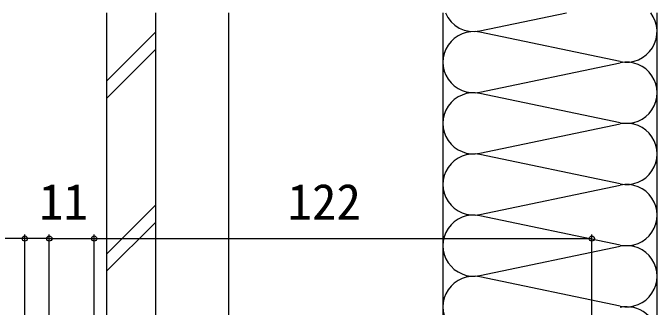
# Model space of a CAD drawing. Units: millimetres, scale not verified. Extents: x -525 to 525, y -783 to 778.
# Drawn here: x -79.9 to 78, y 505 to 577.2 of the extents above; entities that cross this region are included whole.
import ezdxf
from ezdxf.enums import TextEntityAlignment as Align

# ---------------------------------------------------------------- set-up
doc = ezdxf.new("R2010")
doc.units = ezdxf.units.MM
doc.header["$LTSCALE"] = 4
doc.layers.add('0-6_YKK_D', color=6, linetype='Continuous')
doc.layers.add('0-8_YSS_K', color=3, linetype='Continuous')
doc.styles.add('ＭＳ ゴシック', font='')
doc.styles.get('ＭＳ ゴシック').set_extended_font_data('MS Gothic')

msp = doc.modelspace()

# ---------------------------------------------------------------- linework, layer by layer
at = {"layer": '0-6_YKK_D'}
for p, q in [((-77, 435.043), (-77, 522.843)), ((-71, 446.835), (-71, 522.843)), ((-71, 446.835), (-71, 522.843)), ((-60, 405.319), (-60, 522.843)), ((-60, 405.319), (-60, 522.843)), ((62, 405.619), (62, 522.843)), ((-71, 521.843), (-60, 521.843)), ((-60, 521.843), (62, 521.843))]:
    msp.add_line(p, q, dxfattribs=at)
msp.add_lwpolyline([(-71, 521.843), (-77, 521.843), (-92.919, 521.843)], dxfattribs=at)
for centre in [(-77, 521.843), (-71, 521.843), (-71, 521.843), (-60, 521.843), (-60, 521.843), (62, 521.843)]:
    msp.add_circle(centre, 0.637, dxfattribs=at)
at = {"layer": '0-8_YSS_K'}
for p, q in [((-57, 577.2), (-57, 456.843)), ((-45, 577.2), (-45, 456.843)), ((-27, 497.606), (-27, 577.2)), ((25.5, 577.2), (25.5, 497.606)), ((34.531, 572.764), (55.796, 577.2)), ((78, 497.606), (78, 577.2)), ((-57, 560.48), (-45, 572.48)), ((68.968, 565.264), (34.531, 572.448)), ((-57, 556.238), (-45, 568.238)), ((34.531, 557.764), (68.968, 564.948)), ((68.968, 550.264), (34.531, 557.448)), ((34.531, 542.764), (68.968, 549.948)), ((68.968, 535.264), (34.531, 542.448)), ((34.531, 527.764), (68.968, 534.948)), ((-57, 518.054), (-45, 530.054)), ((68.968, 520.264), (34.531, 527.448)), ((-57, 513.811), (-45, 525.811)), ((34.531, 512.764), (68.968, 519.948)), ((68.968, 505.264), (34.531, 512.448))]:
    msp.add_line(p, q, dxfattribs=at)
for centre, start, end in [((33, 580.106), 202.7962, 281.78353), ((70.5, 572.606), 258.21646, 37.77382), ((33, 565.106), 78.21646, 281.78353), ((70.5, 557.606), 258.21646, 101.78353), ((33, 550.106), 78.21646, 281.78353), ((70.5, 542.606), 258.21646, 101.78353), ((33, 535.106), 78.21646, 281.78353), ((70.5, 527.606), 258.21646, 101.78353), ((33, 520.106), 78.21646, 281.78353), ((70.5, 512.606), 258.21646, 101.78353), ((33, 505.106), 78.21646, 281.78353), ((70.5, 497.606), 360, 101.78353)]:
    msp.add_arc(centre, 7.5, start, end, dxfattribs=at)

# ---------------------------------------------------------------- texts
at = {"layer": '0-6_YKK_D', "style": 'ＭＳ ゴシック'}
for s, p in [('11', (-73.512, 523.843)), ('122', (-12.569, 523.843))]:
    msp.add_text(s, height=8.798, dxfattribs=at).set_placement(p, align=Align.BOTTOM_LEFT)

doc.saveas('drawing.dxf')
